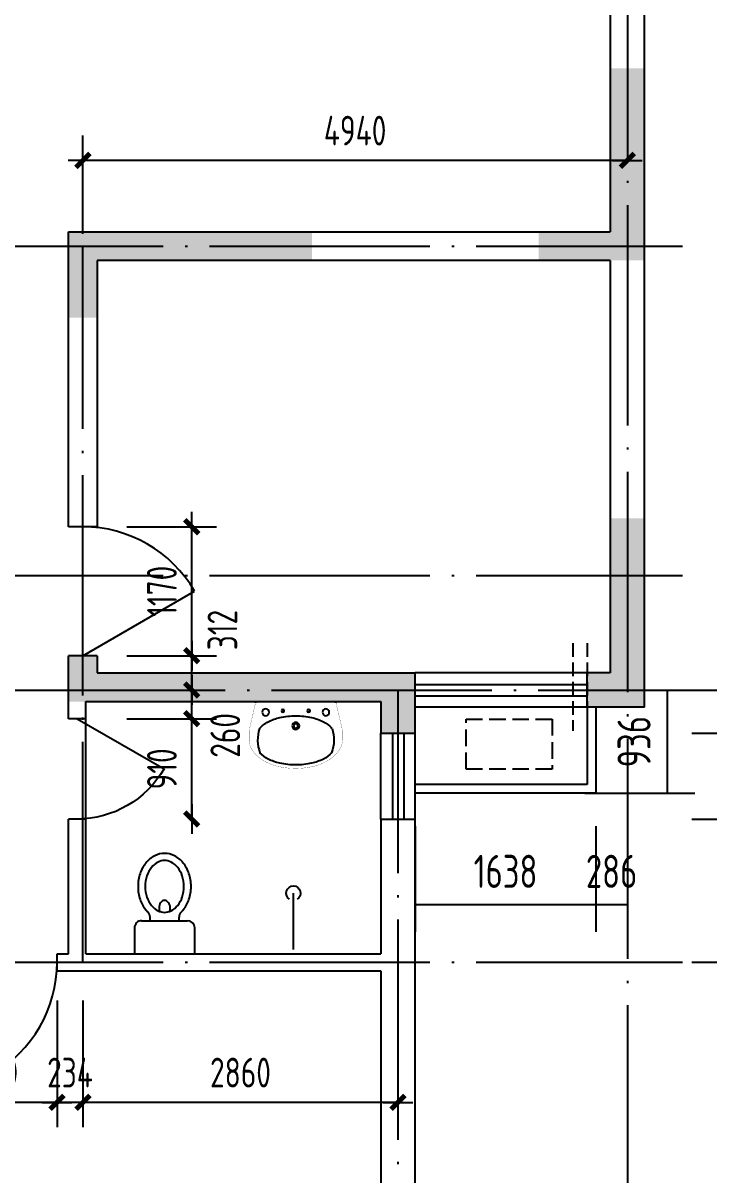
# Model space of a CAD drawing. Extents: x -726032 to 135930, y -151624 to 587044.
# Drawn here: x -418253 to -412029, y 411954 to 422407 of the extents above; entities that cross this region are included whole.
import ezdxf
from ezdxf.enums import TextEntityAlignment as Align

# ---------------------------------------------------------------- set-up
doc = ezdxf.new("R2010")
doc.units = 0
doc.header["$LTSCALE"] = 1000
doc.header["$MEASUREMENT"] = 0
doc.linetypes.add('DASH', pattern=[0.35, 0.25, -0.1])
doc.linetypes.add('DOTE', pattern=[2.42, 2, -0.2, 0.02, -0.2])
doc.layers.get('0').update_dxf_attribs({"linetype": 'CONTINUOUS'})
doc.layers.get('DEFPOINTS').update_dxf_attribs({"color": 1, "linetype": 'CONTINUOUS'})
for name, color, linetype in [('COLUMN', 170, 'CONTINUOUS'), ('DOTE', 8, 'DOTE'), ('GROUND', 45, 'CONTINUOUS'), ('LVTRY', 6, 'CONTINUOUS'), ('PUB_DIM', 245, 'CONTINUOUS'), ('ROOF', 4, 'CONTINUOUS'), ('WALL', 255, 'CONTINUOUS'), ('WINDOW', 155, 'CONTINUOUS'), ('WINDOW_TEXT', 7, 'CONTINUOUS'), ('空调', 245, 'CONTINUOUS')]:
    doc.layers.add(name, color=color, linetype=linetype)
doc.styles.add('DIM_FONT', font='isocp.shx', dxfattribs={"width": 0.8})
doc.styles.add('SIMPLEX', font='SIMPLEX.SHX')
doc.dimstyles.new('DIMA', dxfattribs={"dimtxt": 300, "dimasz": 1, "dimexe": 250, "dimexo": 300, "dimgap": 150, "dimtad": 1, "dimdec": 0, "dimzin": 0, "dimdsep": 46, "dimtxsty": 'DIM_FONT', "dimcen": 0.09, "dimse1": 1, "dimclrt": 142, "dimadec": 0, "dimazin": 0, "dimtfac": 1, "dimtdec": 0, "dimtix": 1, "dimtmove": 2, "dimatfit": 3, "dimfxl": 1, "dimtolj": 1, "dimtzin": 0, "dimarcsym": 0})
doc.dimstyles.new('DIMN', dxfattribs={"dimtxt": 300, "dimasz": 1, "dimexe": 250, "dimexo": 300, "dimgap": 150, "dimtad": 1, "dimdec": 0, "dimzin": 0, "dimdsep": 46, "dimtxsty": 'DIM_FONT', "dimcen": 0.09, "dimclrt": 142, "dimadec": 0, "dimazin": 0, "dimtfac": 1, "dimtdec": 0, "dimtix": 1, "dimtmove": 2, "dimatfit": 3, "dimfxl": 1, "dimtolj": 1, "dimtzin": 0, "dimarcsym": 0})

# ---------------------------------------------------------------- blocks, each defined once
blk = doc.blocks.new('_WBLK')
for p, q in [((-0.5, 0.5), (0.5, 0.5)), ((0.5, 0.1667), (-0.5, 0.1667)), ((0.5, -0.1667), (-0.5, -0.1667)), ((-0.5, -0.5), (0.5, -0.5))]:
    blk.add_line(p, q)
at = {"layer": 'WINDOW_TEXT', "style": 'SIMPLEX', "flags": 9}
blk.add_attdef('A', text='', height=1, dxfattribs=at).set_placement((0, 1.5), align=Align.MIDDLE)
blk = doc.blocks.new('*D1393')
at = {"layer": 'DEFPOINTS', "color": 0, "transparency": 16777216}
for p in [(-412486, 415964), (-412486, 415184), (-411441, 415184)]:
    blk.add_point(p, dxfattribs=at)
at = {"layer": 'PUB_DIM', "color": 0, "lineweight": -2, "transparency": 16777216}
for p, q in [((-412186, 415964), (-411191, 415964)), ((-411441, 415963), (-411441, 415185)), ((-412186, 415184), (-411191, 415184))]:
    blk.add_line(p, q, dxfattribs=at)
at = {"layer": 'PUB_DIM', "color": 0, "transparency": 16777216}
for points in [[(-411441, 415963), (-411441, 415963), (-411441, 415964)], [(-411441, 415185), (-411441, 415185), (-411441, 415184)]]:
    blk.add_solid(points, dxfattribs=at)
at = {"layer": 'PUB_DIM', "color": 142, "transparency": 16777216, "insert": (-411741, 415574), "char_height": 300, "attachment_point": 5, "rotation": 90, "style": 'DIM_FONT'}
blk.add_mtext('\\A1;780', dxfattribs=at)
blk = doc.blocks.new('*D1394')
at = {"layer": 'DEFPOINTS', "color": 0, "transparency": 16777216}
for p in [(-413056, 415418), (-412770, 415418), (-412770, 414409)]:
    blk.add_point(p, dxfattribs=at)
at = {"layer": 'PUB_DIM', "color": 0, "lineweight": -2, "transparency": 16777216}
for p, q in [((-413056, 415118), (-413056, 414159)), ((-412770, 415118), (-412770, 414159)), ((-413057, 414409), (-413058, 414409)), ((-413056, 414409), (-412770, 414409)), ((-412769, 414409), (-412768, 414409))]:
    blk.add_line(p, q, dxfattribs=at)
at = {"layer": 'PUB_DIM', "color": 0, "transparency": 16777216}
for points in [[(-413057, 414410), (-413057, 414409), (-413056, 414409)], [(-412769, 414410), (-412769, 414409), (-412770, 414409)]]:
    blk.add_solid(points, dxfattribs=at)
at = {"layer": 'PUB_DIM', "color": 142, "transparency": 16777216, "insert": (-412913, 414709), "char_height": 300, "attachment_point": 5, "style": 'DIM_FONT'}
blk.add_mtext('\\A1;286', dxfattribs=at)
blk = doc.blocks.new('*D1395')
at = {"layer": 'DEFPOINTS', "color": 0, "transparency": 16777216}
for p in [(-413455, 416354), (-413455, 415418), (-412409, 415418)]:
    blk.add_point(p, dxfattribs=at)
at = {"layer": 'PUB_DIM', "color": 0, "lineweight": -2, "transparency": 16777216}
for p, q in [((-413155, 416354), (-412159, 416354)), ((-412409, 416353), (-412409, 415419)), ((-413155, 415418), (-412159, 415418))]:
    blk.add_line(p, q, dxfattribs=at)
at = {"layer": 'PUB_DIM', "color": 0, "transparency": 16777216}
for points in [[(-412409, 416353), (-412409, 416353), (-412409, 416354)], [(-412409, 415419), (-412409, 415419), (-412409, 415418)]]:
    blk.add_solid(points, dxfattribs=at)
at = {"layer": 'PUB_DIM', "color": 142, "transparency": 16777216, "insert": (-412709, 415886), "char_height": 300, "attachment_point": 5, "rotation": 90, "style": 'DIM_FONT'}
blk.add_mtext('\\A1;936', dxfattribs=at)
blk = doc.blocks.new('*D1396')
at = {"layer": 'DEFPOINTS', "color": 0, "transparency": 16777216}
for p in [(-412486, 415184), (-412486, 413884), (-411441, 413884)]:
    blk.add_point(p, dxfattribs=at)
at = {"layer": 'PUB_DIM', "color": 0, "lineweight": -2, "transparency": 16777216}
for p, q in [((-412186, 415184), (-411191, 415184)), ((-411441, 415183), (-411441, 413885)), ((-412186, 413884), (-411191, 413884))]:
    blk.add_line(p, q, dxfattribs=at)
at = {"layer": 'PUB_DIM', "color": 0, "transparency": 16777216}
for points in [[(-411441, 415183), (-411441, 415183), (-411441, 415184)], [(-411441, 413885), (-411441, 413885), (-411441, 413884)]]:
    blk.add_solid(points, dxfattribs=at)
at = {"layer": 'PUB_DIM', "color": 142, "transparency": 16777216, "insert": (-411741, 414534), "char_height": 300, "attachment_point": 5, "rotation": 90, "style": 'DIM_FONT'}
blk.add_mtext('\\A1;1300', dxfattribs=at)
blk = doc.blocks.new('*D1397')
at = {"layer": 'DEFPOINTS', "color": 0, "transparency": 16777216}
for p in [(-412486, 416354), (-412486, 415964), (-411441, 415964)]:
    blk.add_point(p, dxfattribs=at)
at = {"layer": 'PUB_DIM', "color": 0, "lineweight": -2, "transparency": 16777216}
for p, q in [((-412186, 416354), (-411191, 416354)), ((-411441, 416355), (-411441, 416356)), ((-411441, 416354), (-411441, 415964)), ((-412186, 415964), (-411191, 415964)), ((-411441, 415963), (-411441, 415962))]:
    blk.add_line(p, q, dxfattribs=at)
at = {"layer": 'PUB_DIM', "color": 0, "transparency": 16777216}
for points in [[(-411441, 416355), (-411441, 416355), (-411441, 416354)], [(-411441, 415963), (-411441, 415963), (-411441, 415964)]]:
    blk.add_solid(points, dxfattribs=at)
at = {"layer": 'PUB_DIM', "color": 142, "transparency": 16777216, "insert": (-411741, 416159), "char_height": 300, "attachment_point": 5, "rotation": 90, "style": 'DIM_FONT'}
blk.add_mtext('\\A1;390', dxfattribs=at)
blk = doc.blocks.new('M_E11')
for p, q in [((-280, -10), (-280, 0)), ((280, 0), (280, -10)), ((-250.5, -188.9), (-250.5, -185.7)), ((-247.8, -182.8), (-250.2, -184.9))]:
    blk.add_line(p, q)
at = {"const_width": 1.5}
for points in [[(-280, 0), (280, 0)], [(-325.7, -199.5), (-280, -5)], [(325.7, -203.7), (280, -5)]]:
    blk.add_lwpolyline(points, dxfattribs=at)
for points in [[(253, -188.3, 0.098208), (193.2, -140.8, 0.066287), (110.4, -111.4, 0.052428), (0, -99.8, 0.052428), (-110.4, -111.4, 0.066287), (-193.2, -140.8, 0.093876), (-250.8, -185.7, 0.171377)], [(-249.5, -357.7, 0.091341), (-193.2, -401.2, 0.066287), (-110.4, -430.6, 0.052428), (0, -442.2, 0.052428), (110.4, -430.6, 0.066287), (193.2, -401.2, 0.091756), (249.7, -357.5, 0.171377)]]:
    blk.add_lwpolyline(points, format="xyb")
for points in [[(-325.7, -199.5, 0.008223), (-325.7, -203.7, 0.149285)], [(-325.7, -265.7, 0.149285), (-304.4, -336.6, 0.107079), (-230.9, -407.7, 0.075625), (-131, -450.5, 0.062436), (-0.8, -467.3, 0.062436), (129.6, -451.5, 0.075625), (229.8, -409.6, 0.107079), (303.8, -339.1, 0.149285), (325.7, -268.3, 0.005205), (325.7, -265.7, 0.086596)]]:
    blk.add_lwpolyline(points, format="xyb", dxfattribs=at)
at = {"const_width": 1.5, "flags": 128}
for points in [[(-325.7, -203.7), (-325.7, -268.3)], [(325.7, -203.7), (325.7, -268.3)]]:
    blk.add_lwpolyline(points, dxfattribs=at)
at = {"flags": 128}
for points in [[(-253, -188.3, 0.172546), (-249.7, -357.5, 0.726395)], [(253, -188.3, -0.172546), (249.7, -357.5, -0.726395)]]:
    blk.add_lwpolyline(points, format="xyb", dxfattribs=at)
for centre, radius in [((-210, -75), 24), ((-210, -75), 24), ((-210, -75), 24), ((-90, -65), 10), ((90, -65), 10), ((210, -75), 24), ((0, -170), 25), ((0, -170), 15)]:
    blk.add_circle(centre, radius)
blk.add_arc((-249.5, -185.7), 1, 131.32236, 180)
at = {"width": 0.8, "flags": 9}
for tag in ['XSIZE', 'YSIZE']:
    blk.add_attdef(tag, (0, 0), '', height=0.5, dxfattribs=at)
blk = doc.blocks.new('_LV5')
for p, q in [((210.1, 0), (-210.1, 0)), ((-210.1, 0), (-210.1, -180)), ((210.1, -180), (210.1, 0)), ((160.1, -230), (-160.1, -230)), ((-101.4, -230), (-101.4, -254.3)), ((101.4, -230), (101.4, -254.1))]:
    blk.add_line(p, q)
blk.add_lwpolyline([(-135.1, -469.4, 0.080312), (-123, -544.2, 0.089014), (-91.8, -601.5, 0.104918), (-45.6, -639.3, 0.119812), (0.1, -650.4, 0.119812), (45.8, -639.3, 0.104918), (92, -601.5, 0.089014), (123.2, -544.2, 0.080312), (135.3, -469.4, 0.080312), (123.2, -394.6, 0.089014), (92, -337.3, 0.104918), (45.8, -299.5, 0.119812), (0.1, -288.4, 0.119812), (-45.6, -299.5, 0.104918), (-91.8, -337.3, 0.089014), (-123, -394.6, 0.080312)], format="xyb", close=True)
for points in [[(-38.7, -318.5, 0.073567), (-35.6, -339.5, 0.084454), (-27.4, -356, 0.10642), (-14.1, -367.8, 0.129709), (0, -371.5, 0.129709), (14.1, -367.8, 0.10642), (27.4, -356, 0.084454), (35.6, -339.5, 0.073567), (38.7, -318.5, 0.073567), (35.6, -297.5, 0.014016), (34.7, -294.6, 0.10642)], [(-34.7, -294.7, 0.013578), (-35.6, -297.5, 0.073567), (-38.7, -318.5, 0.073567)]]:
    blk.add_lwpolyline(points, format="xyb")
for centre, radius, start, end in [((-160.1, -180), 50, 180, 270), ((160.1, -180), 50, 270, 0), ((52.2, -452.8), 234.6, 141.28635, 161.63333), ((20.4, -427.3), 193.8, 134.81437, 141.28635), ((-151.4, -254.3), 50, 314.81437, 0), ((151.4, -254.1), 50, 180, 225.25549), ((-20.2, -427.3), 193.8, 38.71365, 45.25549), ((-52, -452.8), 234.6, 18.36667, 38.71365), ((102.3, -469.4), 287.4, 161.63333, 180), ((-102.1, -469.4), 287.4, 0, 18.36667), ((102.3, -469.4), 287.4, 180, 198.36667), ((-102.1, -469.4), 287.4, 341.63333, 0), ((52.2, -486), 234.6, 198.36667, 218.71365), ((-52, -486), 234.6, 321.28635, 341.63333), ((20.4, -511.6), 193.8, 218.71365, 242.67141), ((-20.2, -511.6), 193.8, 297.32859, 321.28635), ((0.1, -550.8), 149.6, 242.67141, 270), ((0.1, -550.8), 149.6, 270, 297.32859)]:
    blk.add_arc(centre, radius, start, end)
blk = doc.blocks.new('_LV10')
blk.add_line((0, -37), (0, -432))
blk.add_arc((0, -432), 50, 121.03319, 58.96681)
blk = doc.blocks.new('_DIMX')
blk.add_line((-150, 0), (150, 0))
at = {"const_width": 50}
blk.add_lwpolyline([(-70, -70), (70, 70)], dxfattribs=at)
blk = doc.blocks.new('*D2638')
at = {"layer": 'DEFPOINTS', "color": 0, "transparency": 16777216}
for p in [(-417580, 416094), (-416723, 416094), (-417580, 415184)]:
    blk.add_point(p, dxfattribs=at)
at = {"layer": 'PUB_DIM', "color": 0, "lineweight": -2, "transparency": 16777216}
for p, q in [((-417310, 416094), (-416498, 416094)), ((-416723, 415185), (-416723, 416093))]:
    blk.add_line(p, q, dxfattribs=at)
at = {"layer": 'PUB_DIM', "color": 0, "lineweight": -2, "transparency": 16777216, "xscale": 0.9, "yscale": 0.9, "zscale": 0.9}
for p, rotation in [((-416723, 416094), 90), ((-416723, 415184), 270)]:
    blk.add_blockref('_DIMX', p, dxfattribs=dict(at, rotation=rotation))
at = {"layer": 'PUB_DIM', "color": 142, "transparency": 16777216, "insert": (-416993, 415639), "char_height": 270, "attachment_point": 5, "rotation": 90, "style": 'DIM_FONT'}
blk.add_mtext('\\A1;910', dxfattribs=at)
blk = doc.blocks.new('_DBLK')
blk.add_line((-0.5, 0), (0, -0.866))
blk.add_arc((-0.5, 0), 1, 300, 0)
at = {"layer": 'WINDOW_TEXT', "style": 'SIMPLEX', "flags": 9}
blk.add_attdef('A', text='', height=1, dxfattribs=at).set_placement((0, 1.5), align=Align.MIDDLE)
blk = doc.blocks.new('*D2639')
at = {"layer": 'DEFPOINTS', "color": 0, "transparency": 16777216}
for p in [(-417944, 413806), (-417710, 413806), (-417944, 412613)]:
    blk.add_point(p, dxfattribs=at)
at = {"layer": 'PUB_DIM', "color": 0, "lineweight": -2, "transparency": 16777216}
for p, q in [((-417944, 413536), (-417944, 412388)), ((-417945, 412613), (-417946, 412613)), ((-417710, 412613), (-417944, 412613)), ((-417709, 412613), (-417708, 412613))]:
    blk.add_line(p, q, dxfattribs=at)
at = {"layer": 'PUB_DIM', "color": 0, "lineweight": -2, "transparency": 16777216, "xscale": 0.9, "yscale": 0.9, "zscale": 0.9}
blk.add_blockref('_DIMX', (-417944, 412613), dxfattribs=at)
at = {"layer": 'PUB_DIM', "color": 0, "lineweight": -2, "transparency": 16777216, "xscale": 0.9, "yscale": 0.9, "zscale": 0.9, "rotation": 180}
blk.add_blockref('_DIMX', (-417710, 412613), dxfattribs=at)
at = {"layer": 'PUB_DIM', "color": 142, "transparency": 16777216, "insert": (-417827, 412883), "char_height": 270, "attachment_point": 5, "style": 'DIM_FONT'}
blk.add_mtext('\\A1;234', dxfattribs=at)
blk = doc.blocks.new('*D2640')
at = {"layer": 'DEFPOINTS', "color": 0, "transparency": 16777216}
for p in [(-417580, 417836), (-416723, 417836), (-417580, 416666)]:
    blk.add_point(p, dxfattribs=at)
at = {"layer": 'PUB_DIM', "color": 0, "lineweight": -2, "transparency": 16777216}
for p, q in [((-417310, 417836), (-416498, 417836)), ((-416723, 416667), (-416723, 417835))]:
    blk.add_line(p, q, dxfattribs=at)
at = {"layer": 'PUB_DIM', "color": 0, "lineweight": -2, "transparency": 16777216, "xscale": 0.9, "yscale": 0.9, "zscale": 0.9}
for p, rotation in [((-416723, 417836), 90), ((-416723, 416666), 270)]:
    blk.add_blockref('_DIMX', p, dxfattribs=dict(at, rotation=rotation))
at = {"layer": 'PUB_DIM', "color": 142, "transparency": 16777216, "insert": (-416993, 417251), "char_height": 270, "attachment_point": 5, "rotation": 90, "style": 'DIM_FONT'}
blk.add_mtext('\\A1;1170', dxfattribs=at)
blk = doc.blocks.new('*D2641')
at = {"layer": 'DEFPOINTS', "color": 0, "transparency": 16777216}
for p in [(-417580, 416354), (-416723, 416354), (-417580, 416094)]:
    blk.add_point(p, dxfattribs=at)
at = {"layer": 'PUB_DIM', "color": 0, "lineweight": -2, "transparency": 16777216}
for p, q in [((-417310, 416354), (-416498, 416354)), ((-416723, 416355), (-416723, 416356)), ((-416723, 416094), (-416723, 416354)), ((-416723, 416093), (-416723, 416092))]:
    blk.add_line(p, q, dxfattribs=at)
at = {"layer": 'PUB_DIM', "color": 0, "lineweight": -2, "transparency": 16777216, "xscale": 0.9, "yscale": 0.9, "zscale": 0.9}
for p, rotation in [((-416723, 416354), 270), ((-416723, 416094), 90)]:
    blk.add_blockref('_DIMX', p, dxfattribs=dict(at, rotation=rotation))
at = {"layer": 'PUB_DIM', "color": 142, "transparency": 16777216, "insert": (-416418, 415943), "char_height": 270, "attachment_point": 5, "rotation": 90, "style": 'DIM_FONT'}
blk.add_mtext('\\A1;260', dxfattribs=at)
blk = doc.blocks.new('*D2642')
at = {"layer": 'DEFPOINTS', "color": 0, "transparency": 16777216}
for p in [(-417580, 416666), (-416723, 416666), (-417580, 416354)]:
    blk.add_point(p, dxfattribs=at)
at = {"layer": 'PUB_DIM', "color": 0, "lineweight": -2, "transparency": 16777216}
for p, q in [((-417310, 416666), (-416498, 416666)), ((-416723, 416355), (-416723, 416665))]:
    blk.add_line(p, q, dxfattribs=at)
at = {"layer": 'PUB_DIM', "color": 0, "lineweight": -2, "transparency": 16777216, "xscale": 0.9, "yscale": 0.9, "zscale": 0.9}
for p, rotation in [((-416723, 416666), 90), ((-416723, 416354), 270)]:
    blk.add_blockref('_DIMX', p, dxfattribs=dict(at, rotation=rotation))
at = {"layer": 'PUB_DIM', "color": 142, "transparency": 16777216, "insert": (-416444, 416899), "char_height": 270, "attachment_point": 5, "rotation": 90, "style": 'DIM_FONT'}
blk.add_mtext('\\A1;312', dxfattribs=at)
blk = doc.blocks.new('*D2646')
at = {"layer": 'DEFPOINTS', "color": 0, "transparency": 16777216}
for p in [(-419114, 413806), (-417944, 413806), (-419114, 412613)]:
    blk.add_point(p, dxfattribs=at)
at = {"layer": 'PUB_DIM', "color": 0, "lineweight": -2, "transparency": 16777216}
for p, q in [((-419114, 413536), (-419114, 412388)), ((-417945, 412613), (-419113, 412613))]:
    blk.add_line(p, q, dxfattribs=at)
at = {"layer": 'PUB_DIM', "color": 0, "lineweight": -2, "transparency": 16777216, "xscale": 0.9, "yscale": 0.9, "zscale": 0.9, "rotation": 180}
blk.add_blockref('_DIMX', (-419114, 412613), dxfattribs=at)
at = {"layer": 'PUB_DIM', "color": 0, "lineweight": -2, "transparency": 16777216, "xscale": 0.9, "yscale": 0.9, "zscale": 0.9}
blk.add_blockref('_DIMX', (-417944, 412613), dxfattribs=at)
at = {"layer": 'PUB_DIM', "color": 142, "transparency": 16777216, "insert": (-418529, 412883), "char_height": 270, "attachment_point": 5, "style": 'DIM_FONT'}
blk.add_mtext('\\A1;1170', dxfattribs=at)
blk = doc.blocks.new('*D1403')
at = {"layer": 'DEFPOINTS', "color": 0, "transparency": 16777216}
for p in [(-414694, 415418), (-413056, 415418), (-413056, 414409)]:
    blk.add_point(p, dxfattribs=at)
at = {"layer": 'PUB_DIM', "color": 0, "lineweight": -2, "transparency": 16777216}
for p, q in [((-414694, 415118), (-414694, 414159)), ((-413056, 415118), (-413056, 414159)), ((-414693, 414409), (-413057, 414409))]:
    blk.add_line(p, q, dxfattribs=at)
at = {"layer": 'PUB_DIM', "color": 0, "transparency": 16777216}
for points in [[(-414693, 414410), (-414693, 414409), (-414694, 414409)], [(-413057, 414410), (-413057, 414409), (-413056, 414409)]]:
    blk.add_solid(points, dxfattribs=at)
at = {"layer": 'PUB_DIM', "color": 142, "transparency": 16777216, "insert": (-413875, 414709), "char_height": 300, "attachment_point": 5, "style": 'DIM_FONT'}
blk.add_mtext('\\A1;1638', dxfattribs=at)
blk = doc.blocks.new('*D2648')
at = {"layer": 'DEFPOINTS', "color": 0, "transparency": 16777216}
for p in [(-417710, 421161), (-417710, 420224), (-412770, 420224)]:
    blk.add_point(p, dxfattribs=at)
at = {"layer": 'PUB_DIM', "color": 0, "lineweight": -2, "transparency": 16777216}
for p, q in [((-417710, 420494), (-417710, 421386)), ((-412771, 421161), (-417709, 421161))]:
    blk.add_line(p, q, dxfattribs=at)
at = {"layer": 'PUB_DIM', "color": 0, "lineweight": -2, "transparency": 16777216, "xscale": 0.9, "yscale": 0.9, "zscale": 0.9, "rotation": 180}
blk.add_blockref('_DIMX', (-417710, 421161), dxfattribs=at)
at = {"layer": 'PUB_DIM', "color": 0, "lineweight": -2, "transparency": 16777216, "xscale": 0.9, "yscale": 0.9, "zscale": 0.9}
blk.add_blockref('_DIMX', (-412770, 421161), dxfattribs=at)
at = {"layer": 'PUB_DIM', "color": 142, "transparency": 16777216, "insert": (-415240, 421431), "char_height": 270, "attachment_point": 5, "style": 'DIM_FONT'}
blk.add_mtext('\\A1;4940', dxfattribs=at)
blk = doc.blocks.new('*D2649')
at = {"layer": 'DEFPOINTS', "color": 0, "transparency": 16777216}
for p in [(-417710, 413806), (-414850, 413806), (-417710, 412613)]:
    blk.add_point(p, dxfattribs=at)
at = {"layer": 'PUB_DIM', "color": 0, "lineweight": -2, "transparency": 16777216}
for p, q in [((-417710, 413536), (-417710, 412388)), ((-414851, 412613), (-417709, 412613))]:
    blk.add_line(p, q, dxfattribs=at)
at = {"layer": 'PUB_DIM', "color": 0, "lineweight": -2, "transparency": 16777216, "xscale": 0.9, "yscale": 0.9, "zscale": 0.9, "rotation": 180}
blk.add_blockref('_DIMX', (-417710, 412613), dxfattribs=at)
at = {"layer": 'PUB_DIM', "color": 0, "lineweight": -2, "transparency": 16777216, "xscale": 0.9, "yscale": 0.9, "zscale": 0.9}
blk.add_blockref('_DIMX', (-414850, 412613), dxfattribs=at)
at = {"layer": 'PUB_DIM', "color": 142, "transparency": 16777216, "insert": (-416280, 412883), "char_height": 270, "attachment_point": 5, "style": 'DIM_FONT'}
blk.add_mtext('\\A1;2860', dxfattribs=at)

msp = doc.modelspace()

# ---------------------------------------------------------------- linework, layer by layer
at = {"layer": 'COLUMN'}
for points in [[(-412925.9, 420514), (-412925.9, 421996), (-412613.9, 420254), (-412613.9, 421996)], [(-417839.9, 420514), (-417579.9, 420254), (-415629.9, 420514), (-415629.9, 420254)], [(-417839.9, 420514), (-417839.9, 419734), (-417579.9, 420254), (-417579.9, 419734)], [(-413575.9, 420514), (-413575.9, 420254), (-412925.9, 420514), (-412613.9, 420254)], [(-412925.9, 417914), (-412925.9, 416510), (-412613.9, 417914), (-412613.9, 416198)], [(-417839.9, 416666), (-417839.9, 416250), (-417579.9, 416666), (-417579.9, 416510)], [(-417839.9, 416250), (-417579.9, 416510), (-415005.9, 416250), (-414693.9, 416510)], [(-415005.9, 416250), (-415005.9, 415964), (-414693.9, 416510), (-414693.9, 415964)], [(-413133.9, 416510), (-413133.9, 416198), (-412925.9, 416510), (-412613.9, 416198)]]:
    msp.add_solid(points, dxfattribs=at)
at = {"layer": 'DOTE'}
for p, q in [((-412769.9, 432855.9), (-412769.9, 405011.9)), ((-481902.2, 420384), (-412270.4, 420384)), ((-417709.9, 413884), (-417709.9, 420384)), ((-481902.2, 417394), (-412270.4, 417394)), ((-481338.6, 416354), (-412270.4, 416354)), ((-414849.9, 405011.9), (-414849.9, 416354)), ((-481902.2, 413884), (-412270.4, 413884))]:
    msp.add_line(p, q, dxfattribs=at)
at = {"layer": 'GROUND'}
msp.add_line((-417683.9, 415184), (-417683.9, 416094), dxfattribs=at)
at = {"layer": 'ROOF'}
for p, q in [((-413133.9, 416198), (-413133.9, 415496)), ((-413055.9, 416198), (-413055.9, 415418)), ((-413133.9, 415496), (-414693.9, 415496)), ((-413055.9, 415418), (-414693.9, 415418))]:
    msp.add_line(p, q, dxfattribs=at)
at = {"layer": 'WALL'}
for p, q in [((-412613.9, 416198), (-412613.9, 426390)), ((-412925.9, 426078), (-412925.9, 420514)), ((-417839.9, 417836), (-417839.9, 420514)), ((-417839.9, 420514), (-412925.9, 420514)), ((-417579.9, 420254), (-417579.9, 417836)), ((-412925.9, 420254), (-417579.9, 420254)), ((-412925.9, 420254), (-412925.9, 416510)), ((-417579.9, 417836), (-417839.9, 417836)), ((-417579.9, 416666), (-417839.9, 416666)), ((-417839.9, 416094), (-417839.9, 416666)), ((-417579.9, 416666), (-417579.9, 416510)), ((-417579.9, 416510), (-414693.9, 416510)), ((-414693.9, 415964), (-414693.9, 416510)), ((-413133.9, 416198), (-413133.9, 416510)), ((-412925.9, 416510), (-413133.9, 416510)), ((-417683.9, 416094), (-417683.9, 416250)), ((-417683.9, 416250), (-415005.9, 416250)), ((-415005.9, 416250), (-415005.9, 415964)), ((-412613.9, 416198), (-413133.9, 416198)), ((-417683.9, 416094), (-417839.9, 416094)), ((-415005.9, 415964), (-414693.9, 415964)), ((-417683.9, 415184), (-417839.9, 415184)), ((-417839.9, 413962), (-417839.9, 415184)), ((-417683.9, 413962), (-417683.9, 415184)), ((-415005.9, 415184), (-415005.9, 413962)), ((-415005.9, 415184), (-414693.9, 415184)), ((-414693.9, 408398), (-414693.9, 415184)), ((-417943.9, 413806), (-417943.9, 413962)), ((-417943.9, 413962), (-417839.9, 413962)), ((-417683.9, 413962), (-415005.9, 413962)), ((-417943.9, 413806), (-415005.9, 413806)), ((-415005.9, 413806), (-415005.9, 408710))]:
    msp.add_line(p, q, dxfattribs=at)
at = {"layer": '空调', "linetype": 'DASH', "ltscale": 0.5}
for p, q in [((-413263.9, 416779.9), (-413263.9, 415985.8)), ((-413133.9, 416779.9), (-413133.9, 415985.8))]:
    msp.add_line(p, q, dxfattribs=at)
at = {"layer": '空调', "linetype": 'DASH', "ltscale": 0.6}
msp.add_lwpolyline([(-413453, 415636.6), (-414233, 415636.6), (-414233, 416091.6), (-413453, 416091.6)], close=True, dxfattribs=at)

# ---------------------------------------------------------------- block references
at = {"layer": 'LVTRY', "xscale": -1.299999999999272, "yscale": 1.30000000000291, "zscale": 1.3}
msp.add_blockref('M_E11', (-415778.5, 416250), dxfattribs=at)
at = {"layer": 'LVTRY', "rotation": 180}
for name, p, xscale, yscale, zscale in [('_LV5', (-416968.9, 413962), 1.299999999999272, 1.299999999999272, 1.299999999999272), ('_LV10', (-415800.4, 413950.4), -1.299999999999272, 1.30000000000291, 1.3)]:
    msp.add_blockref(name, p, dxfattribs=dict(at, xscale=xscale, yscale=yscale, zscale=zscale))
at = {"layer": 'WINDOW'}
for name, p, xscale, yscale, zscale, rotation in [('_DBLK', (-417709.9, 417251), 1170, 1170, 1170, 90), ('_DBLK', (-417761.9, 415639), -910, 910, 910, 90), ('_WBLK', (-414849.9, 415574), -780, 312, 780, 270), ('_DBLK', (-418528.9, 413884), -1170, -1170, 1170, 180)]:
    msp.add_blockref(name, p, dxfattribs=dict(at, xscale=xscale, yscale=yscale, zscale=zscale, rotation=rotation))
at = {"layer": 'WINDOW', "xscale": -1560, "yscale": 312, "zscale": 1560}
msp.add_blockref('_WBLK', (-413913.9, 416354), dxfattribs=at)

# ---------------------------------------------------------------- dimensions: what is measured, and where the dimension line sits
at = {"layer": 'PUB_DIM'}
dim = msp.add_linear_dim(base=(-417709.9, 421160.8), p1=(-412769.9, 420223.8), p2=(-417709.9, 420223.8), dimstyle='DIMA', override={"dimscale": 0.9, "dimblk1": '_DIMX', "dimblk2": '_DIMX', "dimsah": 1}, dxfattribs=at)
dim.commit()
dim.dimension.update_dxf_attribs({"geometry": '*D2648', "text_midpoint": (-415239.9, 421430.8)})
for p1, p2, distance, picture, middle in [((-417579.9, 416666), (-417579.9, 417836), -857.1, '*D2640', (-416992.7, 417251)), ((-417579.9, 415184), (-417579.9, 416094), -857.1, '*D2638', (-416992.7, 415639)), ((-417943.9, 413806), (-419113.9, 413806), 1192.9, '*D2646', (-418528.9, 412883.1)), ((-417709.9, 413806), (-417943.9, 413806), 1192.9, '*D2639', (-417826.9, 412883.1)), ((-414849.9, 413806), (-417709.9, 413806), 1192.9, '*D2649', (-416279.9, 412883.1))]:
    dim = msp.add_aligned_dim(p1=p1, p2=p2, distance=distance, dimstyle='DIMA', override={"dimscale": 0.9, "dimblk1": '_DIMX', "dimblk2": '_DIMX', "dimsah": 1}, dxfattribs=at)
    dim.commit()
    dim.dimension.update_dxf_attribs({"geometry": picture, "text_midpoint": middle})
for base, p1, p2, picture, middle in [((-416722.7, 416666), (-417579.9, 416354), (-417579.9, 416666), '*D2642', (-416444, 416898.9)), ((-416722.7, 416354), (-417579.9, 416094), (-417579.9, 416354), '*D2641', (-416418.5, 415942.7))]:
    dim = msp.add_linear_dim(base=base, p1=p1, p2=p2, angle=90, dimstyle='DIMA', override={"dimscale": 0.9, "dimblk1": '_DIMX', "dimblk2": '_DIMX', "dimsah": 1}, dxfattribs=at)
    dim.commit()
    dim.dimension.update_dxf_attribs({"geometry": picture, "text_midpoint": middle, "dimtype": 161})
for base, p1, p2, picture, middle in [((-411440.7, 415964), (-412486.4, 416354), (-412486.4, 415964), '*D1397', (-411740.7, 416159)), ((-412409.3, 415418), (-413455.1, 416354), (-413455.1, 415418), '*D1395', (-412709.3, 415886)), ((-411440.7, 415184), (-412486.4, 415964), (-412486.4, 415184), '*D1393', (-411740.7, 415574)), ((-411440.7, 413884), (-412486.4, 415184), (-412486.4, 413884), '*D1396', (-411740.7, 414534))]:
    dim = msp.add_linear_dim(base=base, p1=p1, p2=p2, angle=270, dimstyle='DIMN', dxfattribs=at)
    dim.commit()
    dim.dimension.update_dxf_attribs({"geometry": picture, "text_midpoint": middle})
for base, p1, p2, picture, middle in [((-413055.9, 414409.4), (-414693.9, 415418), (-413055.9, 415418), '*D1403', (-413874.9, 414709.4)), ((-412769.9, 414409.4), (-413055.9, 415418), (-412769.9, 415418), '*D1394', (-412912.9, 414709.5))]:
    dim = msp.add_linear_dim(base=base, p1=p1, p2=p2, dimstyle='DIMN', dxfattribs=at)
    dim.commit()
    dim.dimension.update_dxf_attribs({"geometry": picture, "text_midpoint": middle})

doc.saveas('drawing.dxf')
